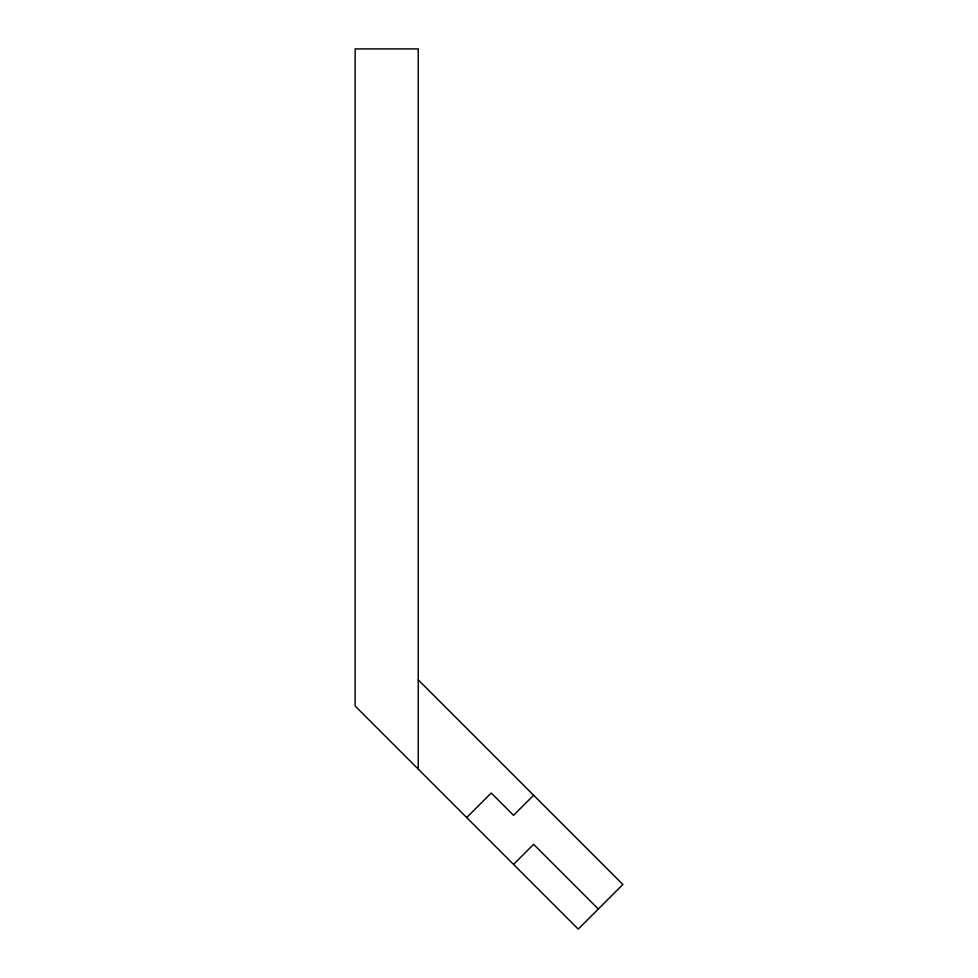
<?xml version="1.0" encoding="UTF-8"?>
<svg xmlns="http://www.w3.org/2000/svg" width="978" height="978" viewBox="0 0 978 978"><rect width="100%" height="100%" fill="white"/><g stroke="black" fill="none" stroke-linecap="round" stroke-linejoin="round"><path stroke-width="1.47" d="M466.689 817.559L491.225 793.024L513.536 815.322L533.621 795.248M513.536 864.405L533.621 844.332L598.316 909.027M418.242 679.881L622.852 884.479L578.23 929.1L355.148 706.018L355.148 48.9L418.242 48.9L418.242 769.111"/></g></svg>
